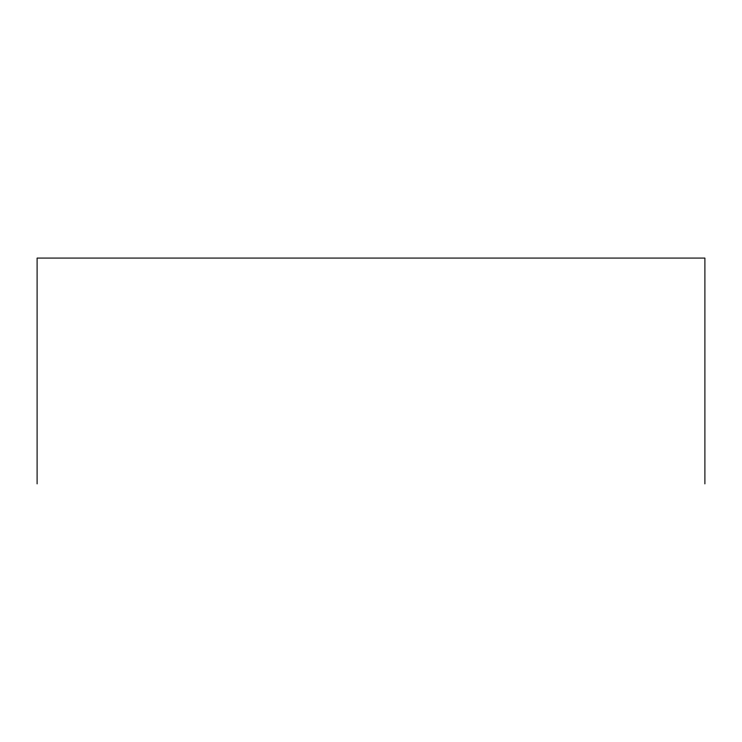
<?xml version="1.0" encoding="UTF-8"?>
<svg xmlns="http://www.w3.org/2000/svg" width="742" height="742" viewBox="0 0 742 742"><rect width="100%" height="100%" fill="white"/><g stroke="black" fill="none" stroke-linecap="round" stroke-linejoin="round"><path stroke-width="1.11" d="M704.9 483.923L704.9 258.077L37.1 258.077L37.1 483.923"/></g></svg>
